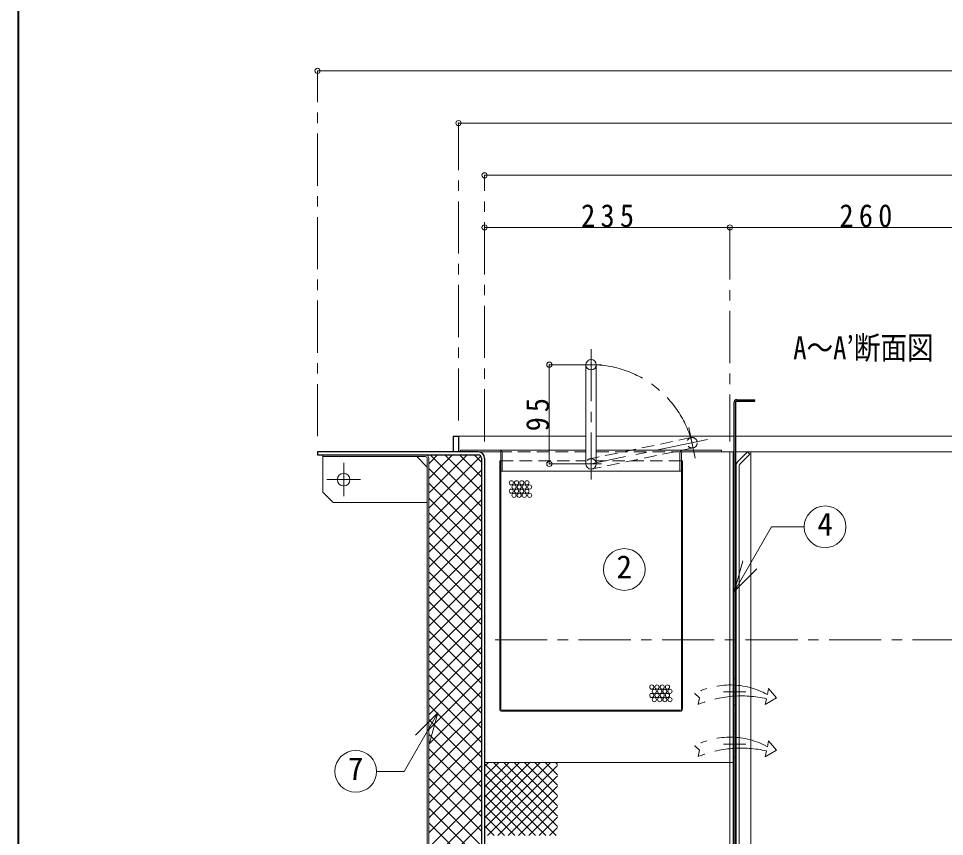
# Model space of a CAD drawing. Units: millimetres at full size, sheet at 1:10. Extents: x -2114 to 1936, y -1399 to 1411.
# Drawn here: x -2114 to -1227, y -737 to 47 of the extents above; entities that cross this region are included whole.
import ezdxf
from ezdxf.enums import TextEntityAlignment as Align

# ---------------------------------------------------------------- set-up
doc = ezdxf.new("R2010")
doc.units = ezdxf.units.MM
doc.header["$LTSCALE"] = 10
doc.header["$PDMODE"] = 32
doc.header["$PDSIZE"] = 5
for name, pattern in [('CHAIN1', [8, 5, -1, 1, -1]), ('DASHED1', [1.8, 1.2, -0.6]), ('DOUBLE_CHAIN1', [8.8, 5, -1, 0.6, -0.6, 0.6, -1])]:
    doc.linetypes.add(name, pattern=pattern)
doc.layers.add('0-0_ﾚｲﾔ1', color=4, linetype='Continuous', lineweight=9)
doc.styles.add('ＭＳ ゴシック', font='')
doc.styles.get('ＭＳ ゴシック').set_extended_font_data('MS Gothic')

msp = doc.modelspace()

# ---------------------------------------------------------------- linework, layer by layer
at = {"layer": '0-0_ﾚｲﾔ1', "color": 1, "lineweight": 40}
msp.add_line((-2113.92, -1398.64), (-2113.92, 1411.36), dxfattribs=at)
at = {"layer": '0-0_ﾚｲﾔ1'}
for p, q in [((-1827.42, -3.64), (-507.42, -3.64)), ((-642.42, -53.64), (-1692.42, -53.64)), ((-1667.42, -103.64), (-667.42, -103.64)), ((-1667.42, -153.64), (-1432.42, -153.64)), ((-1432.42, -153.64), (-1172.42, -153.64)), ((-1605.42, -285.14), (-1605.42, -380.14)), ((-1692.42, -353.64), (-1570.42, -353.64)), ((-1560.42, -353.64), (-1428.67, -353.64)), ((-1427.17, -353.64), (-1168.67, -353.64)), ((-1720.82, -408.32), (-1684.13, -371.64)), ((-1720.82, -394.18), (-1698.28, -371.64)), ((-1720.82, -380.04), (-1712.42, -371.64)), ((-1719.68, -371.64), (-1670.42, -420.9)), ((-1705.54, -371.64), (-1670.42, -406.76)), ((-1691.4, -371.64), (-1670.42, -392.61)), ((-1677.26, -371.64), (-1670.42, -378.47)), ((-1653.42, -367.14), (-1570.42, -367.14)), ((-1560.42, -367.14), (-1477.42, -367.14)), ((-1429.42, -368.64), (-1428.67, -368.64)), ((-1427.17, -368.64), (-1172.42, -368.64)), ((-1412.42, -918.64), (-1412.42, -368.64)), ((-1822.42, -373.24), (-1822.42, -407.24)), ((-1732.42, -373.24), (-1722.42, -383.24)), ((-1720.82, -422.47), (-1671.1, -372.74)), ((-1652.92, -377.14), (-1651.92, -377.14)), ((-1652.92, -615.14), (-1652.92, -377.14)), ((-1720.82, -384.64), (-1670.42, -435.04)), ((-1720.82, -436.61), (-1670.42, -386.21)), ((-1651.92, -615.14), (-1651.92, -387.14)), ((-1650.42, -387.14), (-1480.42, -387.14)), ((-1478.92, -615.14), (-1478.92, -387.14)), ((-1720.82, -398.78), (-1670.42, -449.18)), ((-1720.82, -450.75), (-1670.42, -400.35)), ((-1720.82, -412.92), (-1670.42, -463.32)), ((-1720.82, -464.89), (-1670.42, -414.49)), ((-1720.82, -427.07), (-1670.42, -477.47)), ((-1720.82, -479.03), (-1670.42, -428.63)), ((-1720.82, -441.21), (-1670.42, -491.61)), ((-1720.82, -493.18), (-1670.42, -442.78)), ((-1720.82, -455.35), (-1670.42, -505.75)), ((-1720.82, -507.32), (-1670.42, -456.92)), ((-1720.82, -469.49), (-1670.42, -519.89)), ((-1720.82, -521.46), (-1670.42, -471.06)), ((-1720.82, -483.64), (-1670.42, -534.04)), ((-1720.82, -535.6), (-1670.42, -485.2)), ((-1720.82, -497.78), (-1670.42, -548.18)), ((-1720.82, -549.75), (-1670.42, -499.35)), ((-1720.82, -511.92), (-1670.42, -562.32)), ((-1720.82, -563.89), (-1670.42, -513.49)), ((-1720.82, -526.06), (-1670.42, -576.46)), ((-1720.82, -578.03), (-1670.42, -527.63)), ((-1720.82, -540.2), (-1670.42, -590.6)), ((-1720.82, -592.17), (-1670.42, -541.77)), ((-1720.82, -554.35), (-1670.42, -604.75)), ((-1720.82, -606.31), (-1670.42, -555.91)), ((-1720.82, -568.49), (-1670.42, -618.89)), ((-1720.82, -620.46), (-1670.42, -570.06)), ((-1720.82, -582.63), (-1670.42, -633.03)), ((-1720.82, -634.6), (-1670.42, -584.2)), ((-1720.82, -596.77), (-1670.42, -647.17)), ((-1720.82, -648.74), (-1670.42, -598.34)), ((-1720.82, -610.91), (-1670.42, -661.31)), ((-1720.82, -662.88), (-1670.42, -612.48)), ((-1650.92, -616.14), (-1479.92, -616.14)), ((-1650.92, -617.14), (-1479.92, -617.14)), ((-1720.82, -625.06), (-1670.42, -675.46)), ((-1720.82, -677.02), (-1670.42, -626.62)), ((-1720.82, -639.2), (-1670.42, -689.6)), ((-1720.82, -691.17), (-1670.42, -640.77)), ((-1720.82, -653.34), (-1670.42, -703.74)), ((-1720.82, -705.31), (-1670.42, -654.91)), ((-1720.82, -667.48), (-1670.42, -717.88)), ((-1720.82, -719.45), (-1670.42, -669.05)), ((-1667.42, -729.18), (-1604.38, -666.14)), ((-1667.42, -719.28), (-1614.28, -666.14)), ((-1667.42, -709.38), (-1624.18, -666.14)), ((-1667.42, -699.48), (-1634.08, -666.14)), ((-1667.42, -689.58), (-1643.98, -666.14)), ((-1667.42, -679.68), (-1653.88, -666.14)), ((-1667.42, -669.78), (-1663.78, -666.14)), ((-1667.42, -666.14), (-1428.67, -666.14)), ((-1667.42, -667.48), (-1598.77, -736.14)), ((-1664.48, -736.14), (-1597.42, -669.07)), ((-1658.87, -666.14), (-1597.42, -727.59)), ((-1648.97, -666.14), (-1597.42, -717.69)), ((-1639.07, -666.14), (-1597.42, -707.79)), ((-1629.17, -666.14), (-1597.42, -697.89)), ((-1619.27, -666.14), (-1597.42, -687.99)), ((-1609.37, -666.14), (-1597.42, -678.09)), ((-1599.47, -666.14), (-1597.42, -668.19)), ((-1720.82, -681.63), (-1670.42, -732.03)), ((-1667.42, -677.38), (-1608.67, -736.14)), ((-1654.58, -736.14), (-1597.42, -678.97)), ((-1720.82, -733.59), (-1670.42, -683.19)), ((-1667.42, -687.28), (-1618.57, -736.14)), ((-1644.68, -736.14), (-1597.42, -688.87)), ((-1720.82, -695.77), (-1670.42, -746.17)), ((-1720.82, -747.74), (-1670.42, -697.34)), ((-1667.42, -697.18), (-1628.47, -736.14)), ((-1634.78, -736.14), (-1597.42, -698.77)), ((-1667.42, -707.08), (-1638.37, -736.14)), ((-1624.89, -736.14), (-1597.42, -708.67)), ((-1720.82, -709.91), (-1670.42, -760.31)), ((-1720.82, -761.88), (-1670.42, -711.48)), ((-1667.42, -716.98), (-1648.27, -736.14)), ((-1720.82, -724.05), (-1670.42, -774.45)), ((-1720.82, -776.02), (-1670.42, -725.62)), ((-1667.42, -726.88), (-1658.17, -736.14)), ((-1614.99, -736.14), (-1597.42, -718.57)), ((-1605.09, -736.14), (-1597.42, -728.47))]:
    msp.add_line(p, q, dxfattribs=at)
at = {"layer": '0-0_ﾚｲﾔ1', "linetype": 'CHAIN1'}
for p, q in [((-1827.42, -353.64), (-1827.42, -3.64)), ((-1692.42, -338.64), (-1692.42, -53.64)), ((-1667.42, -358.64), (-1667.42, -103.64)), ((-1432.42, -153.64), (-1432.42, -358.64)), ((-1565.42, -270.14), (-1565.42, -395.14)), ((-1605.42, -285.14), (-1550.42, -285.14)), ((-1471.72, -345.24), (-1465.59, -374.6)), ((-1453.97, -356.85), (-1565.42, -380.14)), ((-1802.42, -411.24), (-1802.42, -379.24)), ((-1605.42, -380.14), (-1550.42, -380.14)), ((-1786.42, -395.24), (-1818.42, -395.24)), ((-1657.42, -548.64), (-847.42, -548.64)), ((-1438.67, -598.64), (-1417.17, -598.64)), ((-1438.67, -648.64), (-1417.17, -648.64))]:
    msp.add_line(p, q, dxfattribs=at)
at = {"layer": '0-0_ﾚｲﾔ1', "color": 7, "lineweight": 18}
for p, q in [((-1570.42, -285.14), (-1570.42, -380.14)), ((-1560.42, -285.14), (-1560.42, -380.14)), ((-1822.42, -373.24), (-1822.42, -371.64)), ((-1653.42, -367.14), (-1690.42, -367.14)), ((-1690.42, -367.14), (-1690.42, -368.64)), ((-1653.42, -368.64), (-1673.42, -368.64)), ((-1651.92, -387.14), (-1651.92, -370.14)), ((-1650.42, -370.14), (-1650.42, -387.14)), ((-1480.42, -370.14), (-1480.42, -387.14)), ((-1478.92, -387.14), (-1478.92, -370.14)), ((-1477.42, -367.14), (-1440.42, -367.14)), ((-1477.42, -368.64), (-1429.42, -368.64)), ((-1440.42, -367.14), (-1440.42, -368.64)), ((-1432.42, -918.64), (-1432.42, -368.64)), ((-1429.42, -918.64), (-1429.42, -368.64)), ((-1424.66, -377.88), (-1415.42, -368.64)), ((-1422.54, -380), (-1413.3, -370.76)), ((-1415.42, -368.64), (-1413.3, -370.76)), ((-1724.02, -373.24), (-1822.42, -373.24)), ((-1722.42, -975.44), (-1722.42, -374.84)), ((-1720.82, -973.84), (-1720.82, -374.84)), ((-1651.92, -387.14), (-1650.42, -387.14)), ((-1480.42, -387.14), (-1478.92, -387.14)), ((-1426.42, -382.12), (-1426.42, -918.64)), ((-1423.42, -382.12), (-1423.42, -918.64)), ((-1427.93, -501.98), (-1392.41, -440.46)), ((-1361.19, -440.46), (-1392.41, -440.46)), ((-1427.93, -501.98), (-1420.16, -473.01)), ((-1427.93, -501.98), (-1406.71, -480.77)), ((-1712.29, -618.77), (-1744.62, -674.78)), ((-1712.29, -618.77), (-1733.5, -639.98)), ((-1712.29, -618.77), (-1720.05, -647.75)), ((-1770.9, -674.78), (-1744.62, -674.78))]:
    msp.add_line(p, q, dxfattribs=at)
at = {"layer": '0-0_ﾚｲﾔ1', "color": 5, "lineweight": 25}
for p, q in [((-1425.67, -318.64), (-1408.67, -318.64)), ((-1408.67, -320.14), (-1408.67, -318.64)), ((-1428.67, -321.64), (-1428.67, -918.64)), ((-1427.17, -321.64), (-1427.17, -918.64)), ((-1425.67, -320.14), (-1408.67, -320.14)), ((-1697.42, -353.64), (-1697.42, -368.64)), ((-1697.42, -353.64), (-1692.42, -353.64)), ((-1692.42, -353.64), (-1692.42, -368.64)), ((-1827.42, -368.64), (-1827.42, -371.64)), ((-1673.42, -368.64), (-1827.42, -368.64)), ((-1827.42, -371.64), (-1673.42, -371.64)), ((-1670.42, -374.64), (-1670.42, -921.64)), ((-1667.42, -374.64), (-1667.42, -918.64))]:
    msp.add_line(p, q, dxfattribs=at)
at = {"layer": '0-0_ﾚｲﾔ1', "linetype": 'DASHED1'}
for p, q in [((-1469.68, -355.03), (-1566.44, -375.24)), ((-1653.42, -368.64), (-1570.42, -368.64)), ((-1467.63, -364.81), (-1564.4, -385.03)), ((-1560.42, -368.64), (-1477.42, -368.64)), ((-1651.92, -377.14), (-1570.42, -377.14)), ((-1478.92, -377.14), (-1560.42, -377.14)), ((-1428.67, -586.14), (-1427.17, -586.14)), ((-1428.67, -611.14), (-1427.17, -611.14)), ((-1428.67, -636.14), (-1427.17, -636.14)), ((-1428.67, -661.14), (-1427.17, -661.14))]:
    msp.add_line(p, q, dxfattribs=at)
at = {"layer": '0-0_ﾚｲﾔ1', "linetype": 'DOUBLE_CHAIN1'}
for p, q in [((-1466.13, -600.15), (-1461.66, -604.4)), ((-1396.46, -601.12), (-1395.28, -595.43)), ((-1461.66, -604.4), (-1462.75, -610.61)), ((-1398.48, -610.82), (-1397.31, -605.18)), ((-1396.46, -651.12), (-1395.28, -645.43)), ((-1466.13, -650.15), (-1461.66, -654.4)), ((-1461.66, -654.4), (-1462.75, -660.61))]:
    msp.add_line(p, q, dxfattribs=at)
at = {"layer": '0-0_ﾚｲﾔ1'}
for points in [[(-1477.92, -615.14), (-1477.92, -377.14), (-1478.92, -377.14)], [(-1822.42, -407.24), (-1812.42, -417.24), (-1722.42, -417.24)]]:
    msp.add_lwpolyline(points, dxfattribs=at)
at = {"layer": '0-0_ﾚｲﾔ1', "linetype": 'DOUBLE_CHAIN1'}
for points in [[(-1395.28, -595.43), (-1387.9, -604.4), (-1398.48, -610.82)], [(-1395.28, -645.43), (-1387.9, -654.4), (-1398.48, -660.82), (-1397.31, -655.18)]]:
    msp.add_lwpolyline(points, dxfattribs=at)
at = {"layer": '0-0_ﾚｲﾔ1', "color": 7, "lineweight": 18}
for centre, radius in [((-1565.42, -285.14), 5), ((-1341.19, -440.46), 20), ((-1533.62, -481.34), 20), ((-1790.9, -674.78), 20)]:
    msp.add_circle(centre, radius, dxfattribs=at)
at = {"layer": '0-0_ﾚｲﾔ1', "linetype": 'DASHED1'}
msp.add_circle((-1468.65, -359.92), 5, dxfattribs=at)
at = {"layer": '0-0_ﾚｲﾔ1'}
for centre, radius in [((-1802.42, -395.24), 6), ((-1641.78, -398.29), 2), ((-1636.78, -398.29), 2), ((-1631.78, -398.29), 2), ((-1626.78, -398.29), 2), ((-1641.78, -406.29), 2), ((-1639.28, -402.29), 2), ((-1636.78, -406.29), 2), ((-1634.28, -402.29), 2), ((-1631.78, -406.29), 2), ((-1629.28, -402.29), 2), ((-1626.78, -406.29), 2), ((-1624.28, -402.29), 2), ((-1639.28, -410.29), 2), ((-1634.28, -410.29), 2), ((-1629.28, -410.29), 2), ((-1624.28, -410.29), 2), ((-1507.25, -594.02), 2), ((-1502.25, -594.02), 2), ((-1497.25, -594.02), 2), ((-1492.25, -594.02), 2), ((-1507.25, -602.02), 2), ((-1504.75, -598.02), 2), ((-1502.25, -602.02), 2), ((-1499.75, -598.02), 2), ((-1497.25, -602.02), 2), ((-1494.75, -598.02), 2), ((-1492.25, -602.02), 2), ((-1489.75, -598.02), 2), ((-1504.75, -606.02), 2), ((-1499.75, -606.02), 2), ((-1494.75, -606.02), 2), ((-1489.75, -606.02), 2)]:
    msp.add_circle(centre, radius, dxfattribs=at)
at = {"layer": '0-0_ﾚｲﾔ1', "linetype": 'CHAIN1'}
msp.add_arc((-1565.42, -385.14), 100, 14.60537, 90, dxfattribs=at)
at = {"layer": '0-0_ﾚｲﾔ1', "color": 5, "lineweight": 25}
for centre, radius, start, end in [((-1425.67, -321.64), 3, 90, 180), ((-1425.67, -321.64), 1.5, 90, 180), ((-1673.42, -374.64), 6, 0, 90), ((-1673.42, -374.64), 3, 0, 90)]:
    msp.add_arc(centre, radius, start, end, dxfattribs=at)
at = {"layer": '0-0_ﾚｲﾔ1', "color": 7, "lineweight": 18}
for centre, radius, start, end in [((-1724.02, -374.84), 3.2, 0, 90), ((-1653.42, -370.14), 3, 0, 90), ((-1653.42, -370.14), 1.5, 0, 90), ((-1477.42, -370.14), 3, 90, 180), ((-1477.42, -370.14), 1.5, 90, 180), ((-1724.02, -374.84), 1.6, 0, 90), ((-1565.42, -380.14), 5, 180, 0), ((-1420.42, -382.12), 6, 135, 180), ((-1420.42, -382.12), 3, 135, 180)]:
    msp.add_arc(centre, radius, start, end, dxfattribs=at)
at = {"layer": '0-0_ﾚｲﾔ1', "linetype": 'DASHED1'}
msp.add_arc((-1565.42, -380.14), 5, 0, 180, dxfattribs=at)
at = {"layer": '0-0_ﾚｲﾔ1', "linetype": 'DOUBLE_CHAIN1'}
for centre, radius, start, end in [((-1432.22, -666.4), 74.42, 61.28691, 117.10482), ((-1421.41, -711.76), 109.27, 77.25894, 112.23225), ((-1432.22, -716.4), 74.42, 61.28691, 117.10482), ((-1421.41, -761.76), 109.27, 77.25894, 112.23225)]:
    msp.add_arc(centre, radius, start, end, dxfattribs=at)
at = {"layer": '0-0_ﾚｲﾔ1'}
for centre, radius, start, end in [((-1650.92, -615.14), 2, 180, 270), ((-1650.92, -615.14), 1, 180, 270), ((-1479.92, -615.14), 2, 270, 0), ((-1479.92, -615.14), 1, 270, 0)]:
    msp.add_arc(centre, radius, start, end, dxfattribs=at)
for p in [(-1827.42, -3.64), (-1692.42, -53.64), (-1667.42, -103.64), (-1667.42, -153.64), (-1432.42, -153.64), (-1605.42, -285.14), (-1605.42, -380.14)]:
    msp.add_point(p, dxfattribs=at)

# ---------------------------------------------------------------- texts
at = {"layer": '0-0_ﾚｲﾔ1', "color": 7, "style": 'ＭＳ ゴシック', "width": 0.85}
msp.add_text('A～A’断面図', height=21.99, dxfattribs=at).set_placement((-1371.71, -286.49), align=Align.BOTTOM_LEFT)
at = {"layer": '0-0_ﾚｲﾔ1', "color": 7, "style": 'ＭＳ ゴシック'}
for s, p in [('4', (-1348.69, -455.46)), ('2', (-1541.12, -496.34)), ('7', (-1798.4, -689.78))]:
    msp.add_text(s, height=21.99, dxfattribs=at).set_placement(p, align=Align.BOTTOM_LEFT)
at = {"layer": '0-0_ﾚｲﾔ1', "color": 7, "char_height": 21.99, "attachment_point": 7, "style": 'ＭＳ ゴシック'}
for s, insert in [('\\T1.38;\\W0.9;235', (-1574.92, -153.64)), ('\\T1.38;\\W0.9;260', (-1327.42, -153.64))]:
    msp.add_mtext(s, dxfattribs=dict(at, insert=insert))
at = {"layer": '0-0_ﾚｲﾔ1', "color": 7, "insert": (-1605.42, -348.89), "char_height": 21.99, "attachment_point": 7, "rotation": 90, "style": 'ＭＳ ゴシック'}
msp.add_mtext('\\T1.36;\\W0.9;95', dxfattribs=at)

doc.saveas('drawing.dxf')
